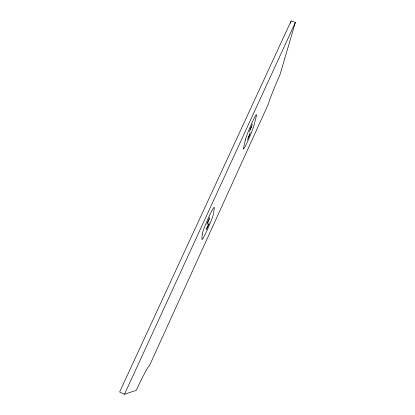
<?xml version="1.0" encoding="UTF-8"?>
<svg xmlns="http://www.w3.org/2000/svg" width="415" height="415" viewBox="0 0 415 415"><rect width="100%" height="100%" fill="white"/><g stroke="black" fill="none" stroke-linecap="round" stroke-linejoin="round"><path stroke-width="0.62" d="M290.516 23.224L291.034 21.367M295.371 22.431L279.969 74.762A22.763 1.318 -67.3 0 0 268.438 103.859L149.582 365.439A26.871 1.712 -65.3 0 0 136.302 390.344L124.479 394.25L119.629 391.993L291.211 20.75L295.371 22.431L124.479 394.25M206.914 224.619L209.7 217.315M206.405 229.827L209.087 222.819M249.394 131.768L252.372 124.095M247.465 139.902L250.328 132.551M206.546 228.39L208.921 224.308M207.064 223.073L209.523 218.913M247.999 137.661L249.778 134.839M249.965 129.361L251.781 126.549M202.235 234.236L201.887 239.154A14.375 1.048 -66.4 0 0 207.365 229.692A14.375 1.048 -66.4 0 0 213.528 213.673L214.296 207.884A14.899 1.126 -66.4 0 0 208.652 217.367A14.899 1.126 -66.4 0 0 202.235 234.236M245.332 140.062L243.527 147.994A13.887 0.955 -67.1 0 0 247.641 141.401A13.887 0.955 -67.1 0 0 254.198 124.625L256.356 115.972A14.406 1.022 -67.1 0 0 252.211 122.306A14.406 1.022 -67.1 0 0 245.332 140.062"/></g></svg>
